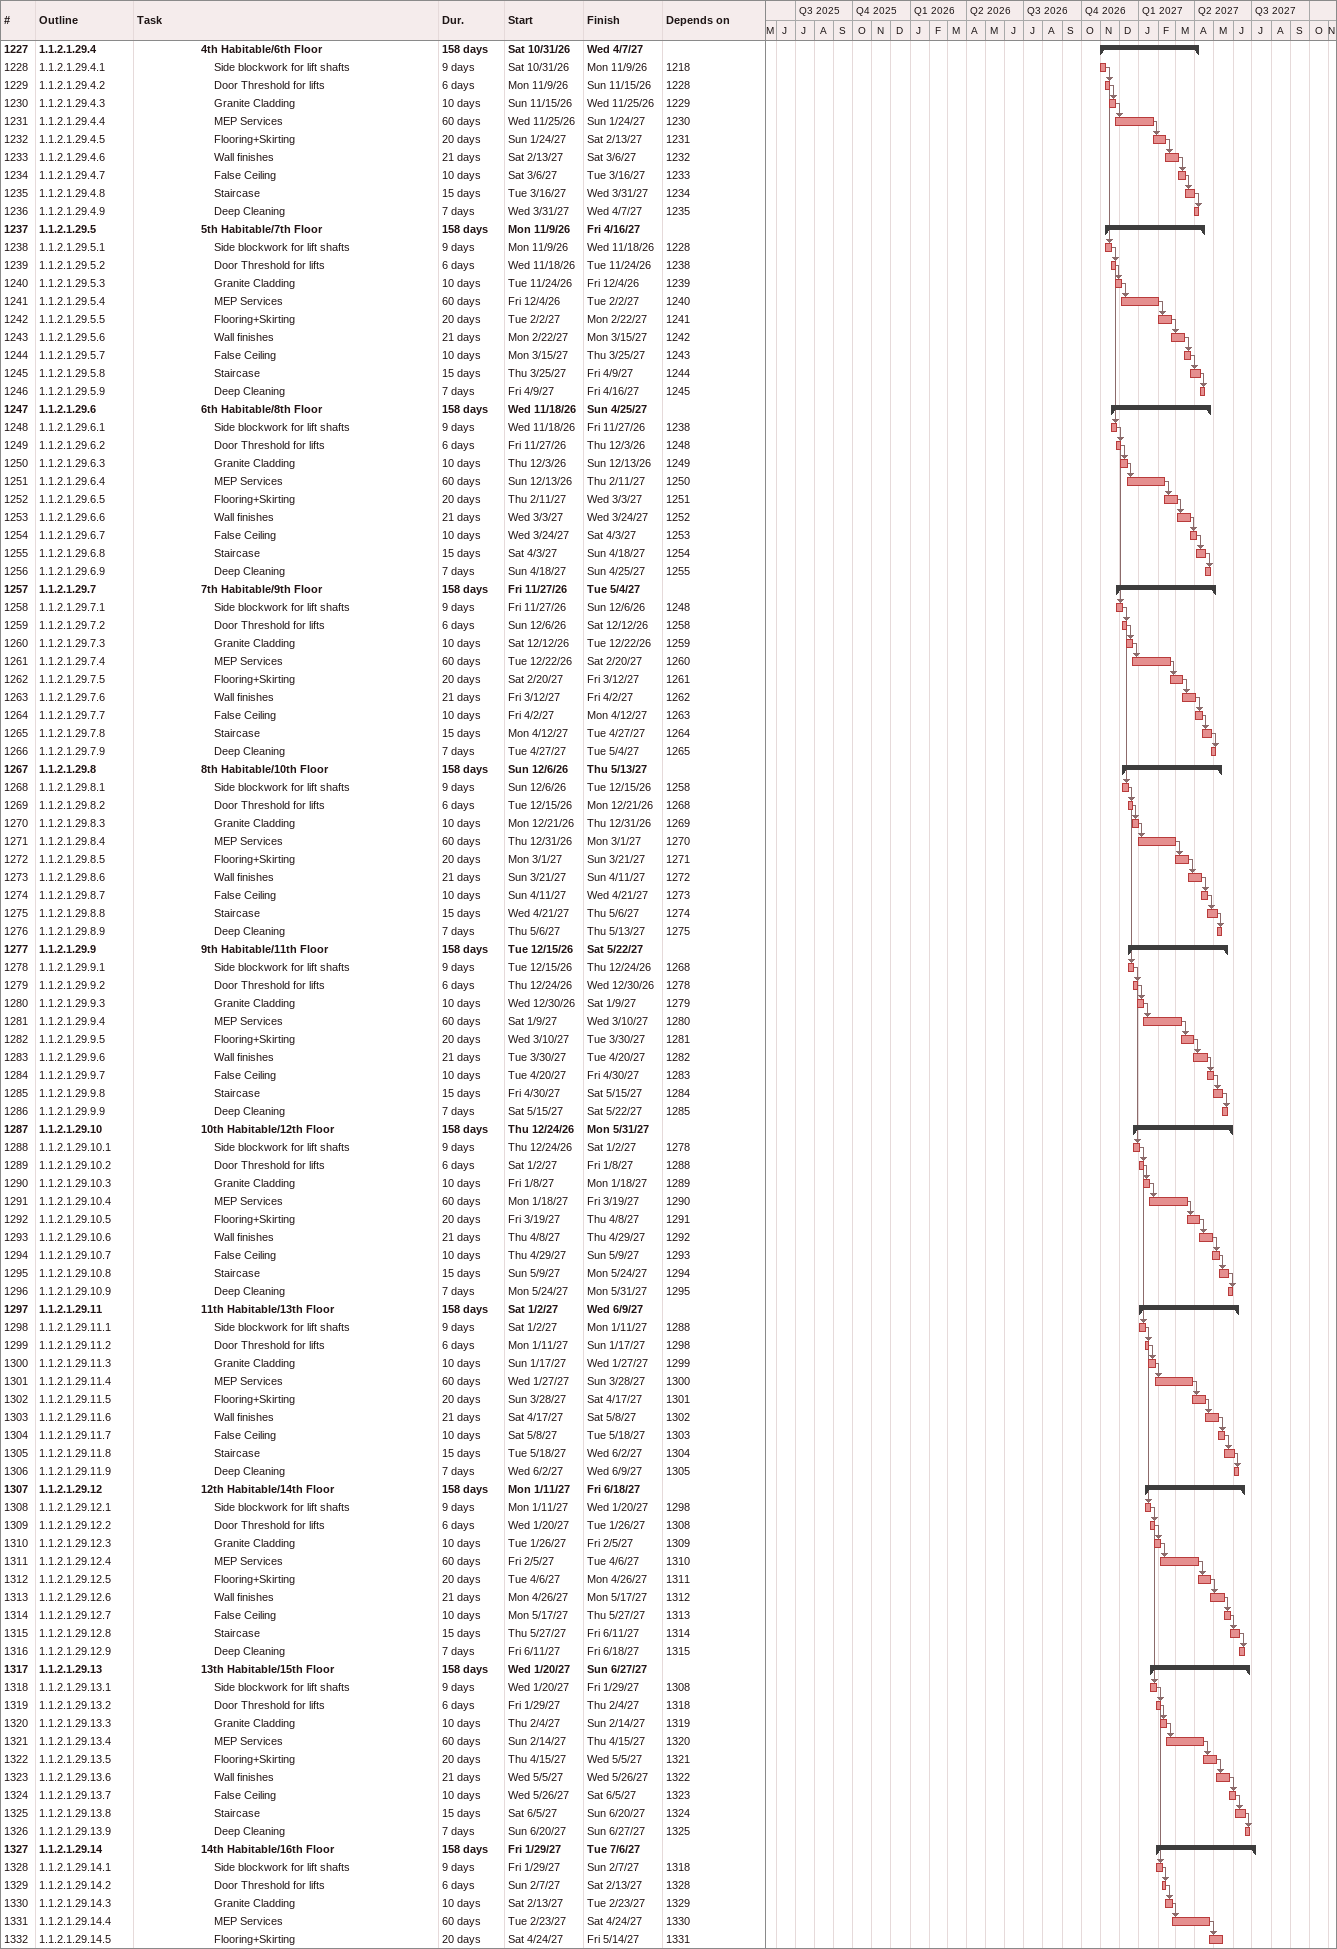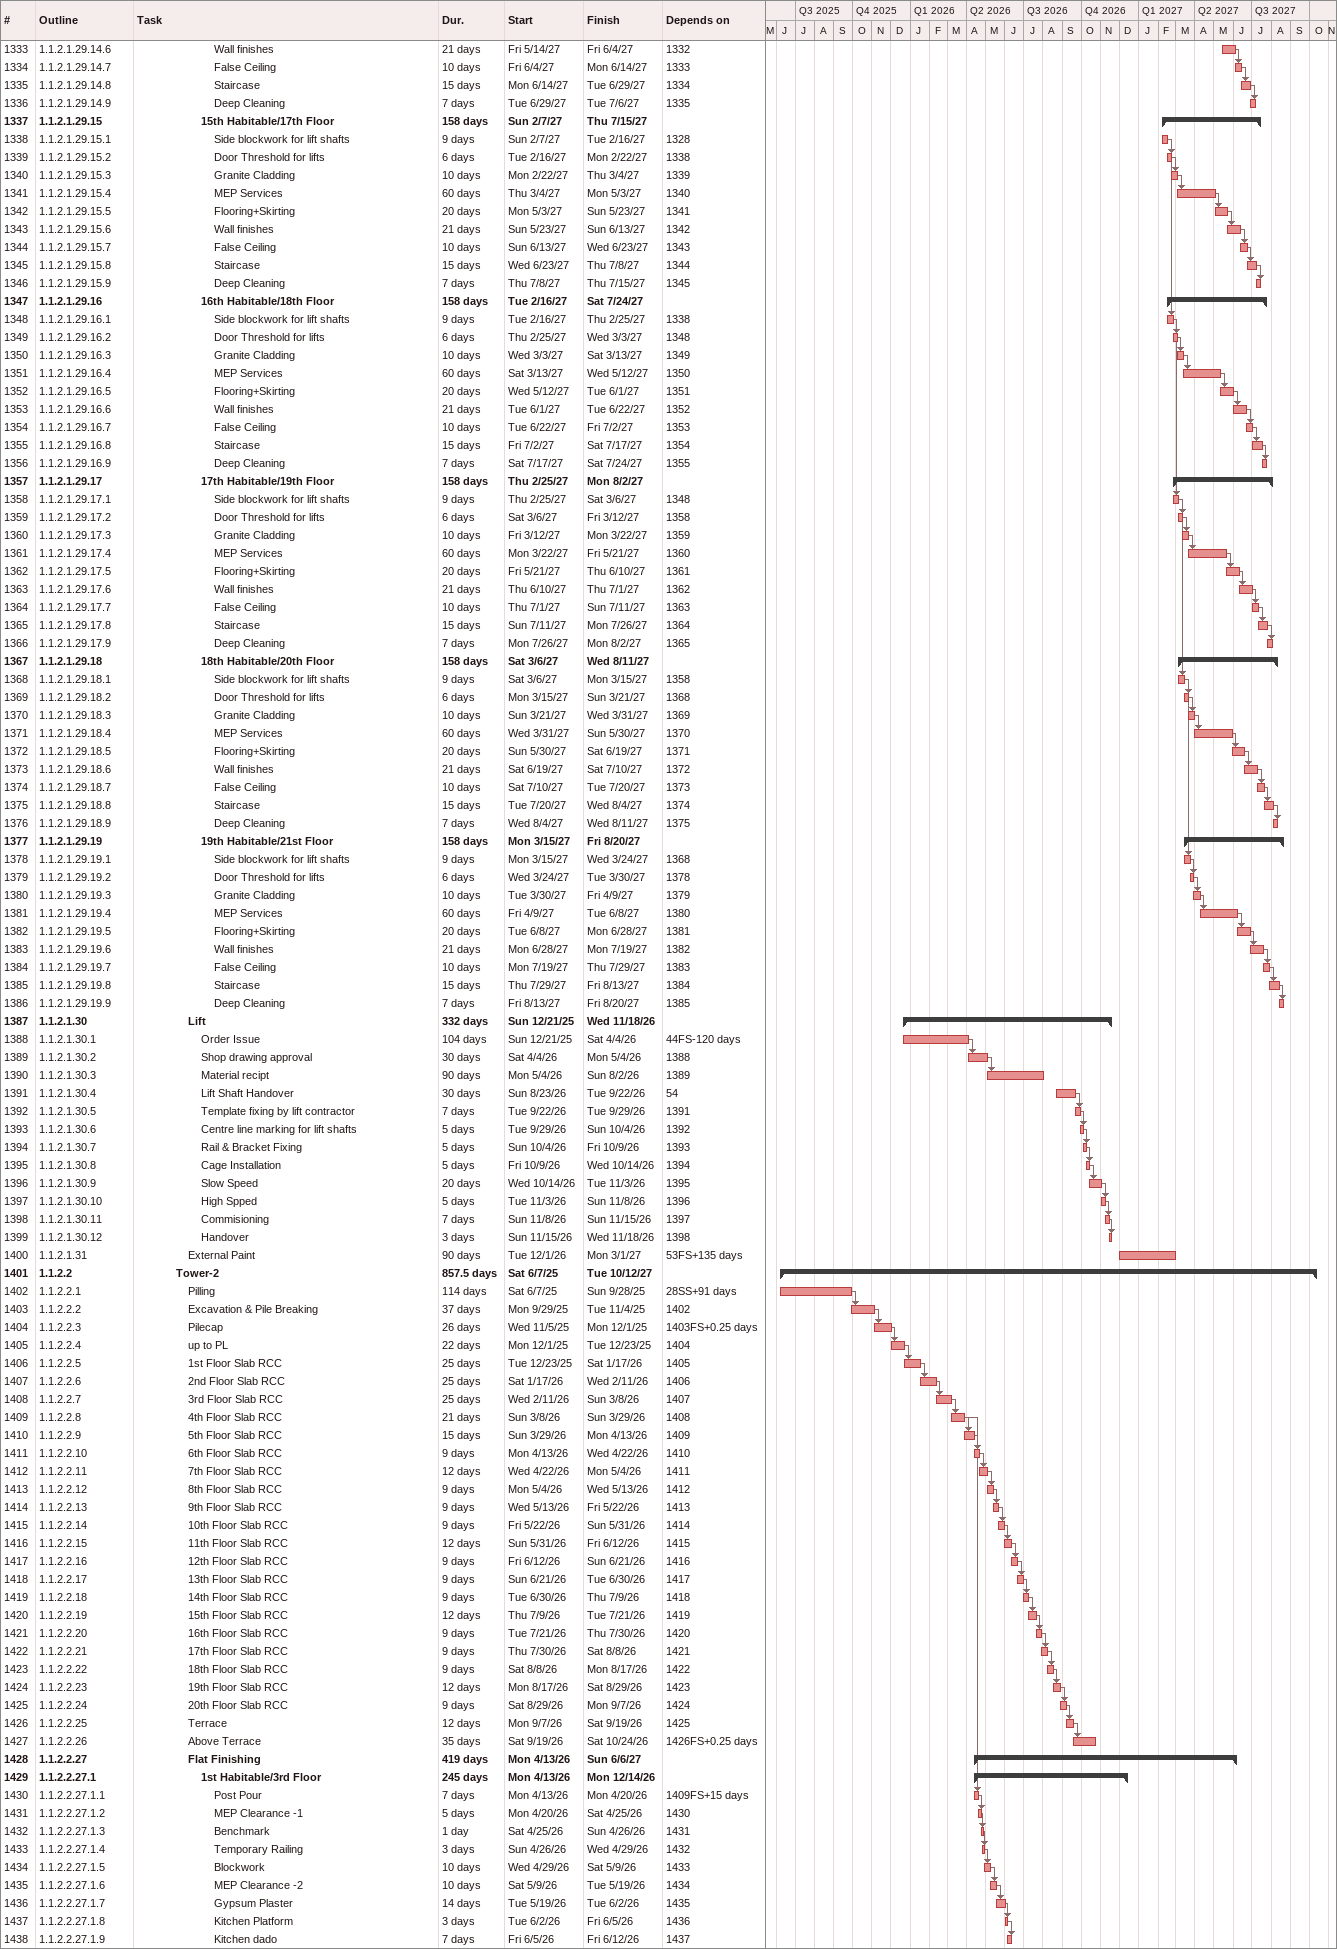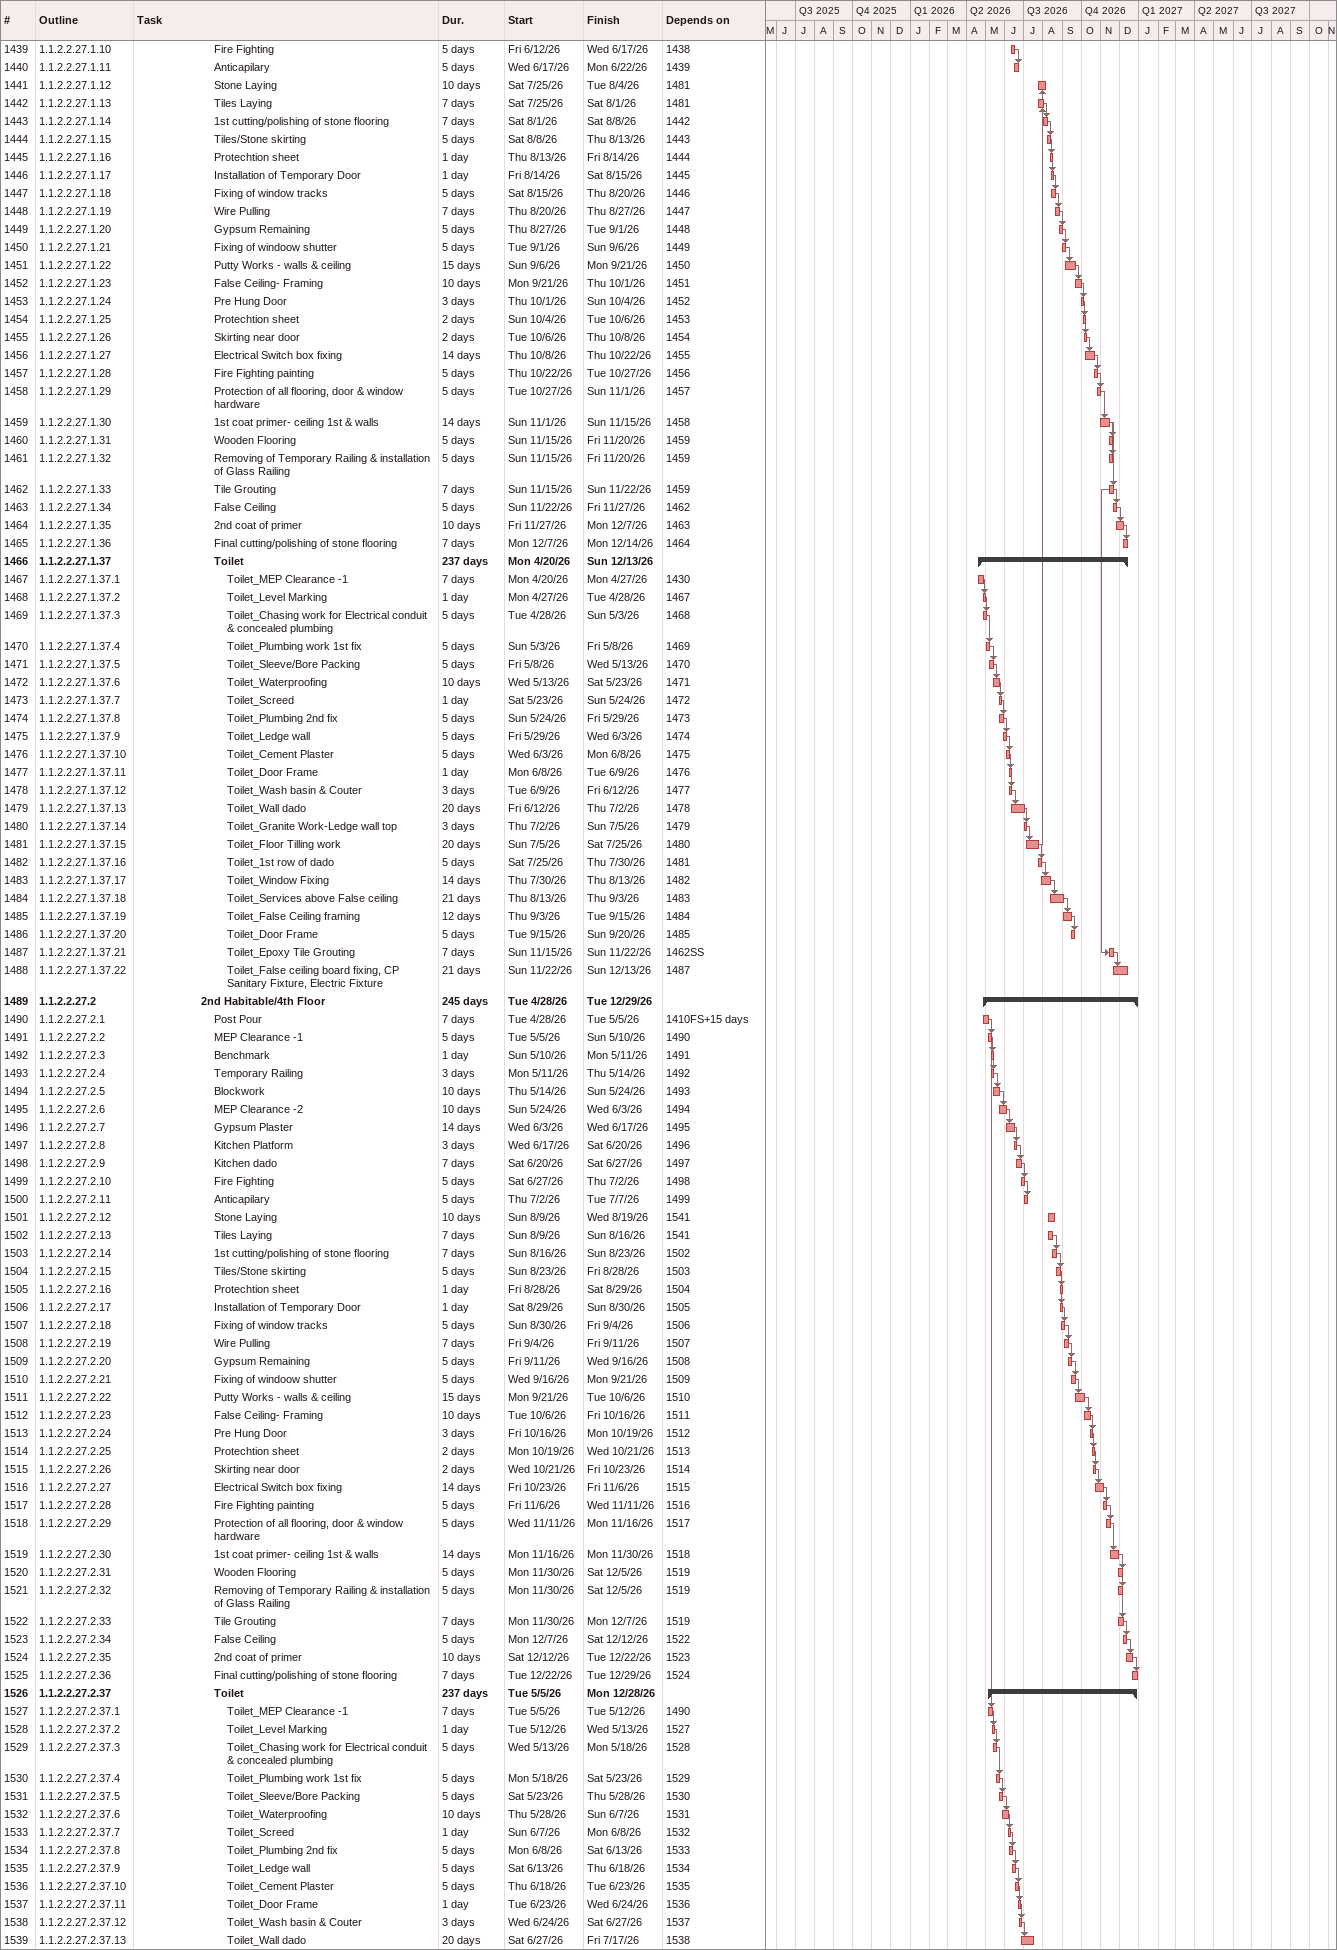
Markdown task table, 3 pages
| ID | WBS | Task | Duration | Start | Finish | Predecessors |
|---|---|---|---|---|---|---|
| 1227 | 1.1.2.1.29.4 | **4th Habitable/6th Floor** | 158d | 2026-10-31 | 2027-04-07 |  |
| 1228 | 1.1.2.1.29.4.1 | Side blockwork for lift shafts | 9d | 2026-10-31 | 2026-11-09 | 1218 |
| 1229 | 1.1.2.1.29.4.2 | Door Threshold for lifts | 6d | 2026-11-09 | 2026-11-15 | 1228 |
| 1230 | 1.1.2.1.29.4.3 | Granite Cladding | 10d | 2026-11-15 | 2026-11-25 | 1229 |
| 1231 | 1.1.2.1.29.4.4 | MEP Services | 60d | 2026-11-25 | 2027-01-24 | 1230 |
| 1232 | 1.1.2.1.29.4.5 | Flooring+Skirting | 20d | 2027-01-24 | 2027-02-13 | 1231 |
| 1233 | 1.1.2.1.29.4.6 | Wall finishes | 21d | 2027-02-13 | 2027-03-06 | 1232 |
| 1234 | 1.1.2.1.29.4.7 | False Ceiling | 10d | 2027-03-06 | 2027-03-16 | 1233 |
| 1235 | 1.1.2.1.29.4.8 | Staircase | 15d | 2027-03-16 | 2027-03-31 | 1234 |
| 1236 | 1.1.2.1.29.4.9 | Deep Cleaning | 7d | 2027-03-31 | 2027-04-07 | 1235 |
| 1237 | 1.1.2.1.29.5 | **5th Habitable/7th Floor** | 158d | 2026-11-09 | 2027-04-16 |  |
| 1238 | 1.1.2.1.29.5.1 | Side blockwork for lift shafts | 9d | 2026-11-09 | 2026-11-18 | 1228 |
| 1239 | 1.1.2.1.29.5.2 | Door Threshold for lifts | 6d | 2026-11-18 | 2026-11-24 | 1238 |
| 1240 | 1.1.2.1.29.5.3 | Granite Cladding | 10d | 2026-11-24 | 2026-12-04 | 1239 |
| 1241 | 1.1.2.1.29.5.4 | MEP Services | 60d | 2026-12-04 | 2027-02-02 | 1240 |
| 1242 | 1.1.2.1.29.5.5 | Flooring+Skirting | 20d | 2027-02-02 | 2027-02-22 | 1241 |
| 1243 | 1.1.2.1.29.5.6 | Wall finishes | 21d | 2027-02-22 | 2027-03-15 | 1242 |
| 1244 | 1.1.2.1.29.5.7 | False Ceiling | 10d | 2027-03-15 | 2027-03-25 | 1243 |
| 1245 | 1.1.2.1.29.5.8 | Staircase | 15d | 2027-03-25 | 2027-04-09 | 1244 |
| 1246 | 1.1.2.1.29.5.9 | Deep Cleaning | 7d | 2027-04-09 | 2027-04-16 | 1245 |
| 1247 | 1.1.2.1.29.6 | **6th Habitable/8th Floor** | 158d | 2026-11-18 | 2027-04-25 |  |
| 1248 | 1.1.2.1.29.6.1 | Side blockwork for lift shafts | 9d | 2026-11-18 | 2026-11-27 | 1238 |
| 1249 | 1.1.2.1.29.6.2 | Door Threshold for lifts | 6d | 2026-11-27 | 2026-12-03 | 1248 |
| 1250 | 1.1.2.1.29.6.3 | Granite Cladding | 10d | 2026-12-03 | 2026-12-13 | 1249 |
| 1251 | 1.1.2.1.29.6.4 | MEP Services | 60d | 2026-12-13 | 2027-02-11 | 1250 |
| 1252 | 1.1.2.1.29.6.5 | Flooring+Skirting | 20d | 2027-02-11 | 2027-03-03 | 1251 |
| 1253 | 1.1.2.1.29.6.6 | Wall finishes | 21d | 2027-03-03 | 2027-03-24 | 1252 |
| 1254 | 1.1.2.1.29.6.7 | False Ceiling | 10d | 2027-03-24 | 2027-04-03 | 1253 |
| 1255 | 1.1.2.1.29.6.8 | Staircase | 15d | 2027-04-03 | 2027-04-18 | 1254 |
| 1256 | 1.1.2.1.29.6.9 | Deep Cleaning | 7d | 2027-04-18 | 2027-04-25 | 1255 |
| 1257 | 1.1.2.1.29.7 | **7th Habitable/9th Floor** | 158d | 2026-11-27 | 2027-05-04 |  |
| 1258 | 1.1.2.1.29.7.1 | Side blockwork for lift shafts | 9d | 2026-11-27 | 2026-12-06 | 1248 |
| 1259 | 1.1.2.1.29.7.2 | Door Threshold for lifts | 6d | 2026-12-06 | 2026-12-12 | 1258 |
| 1260 | 1.1.2.1.29.7.3 | Granite Cladding | 10d | 2026-12-12 | 2026-12-22 | 1259 |
| 1261 | 1.1.2.1.29.7.4 | MEP Services | 60d | 2026-12-22 | 2027-02-20 | 1260 |
| 1262 | 1.1.2.1.29.7.5 | Flooring+Skirting | 20d | 2027-02-20 | 2027-03-12 | 1261 |
| 1263 | 1.1.2.1.29.7.6 | Wall finishes | 21d | 2027-03-12 | 2027-04-02 | 1262 |
| 1264 | 1.1.2.1.29.7.7 | False Ceiling | 10d | 2027-04-02 | 2027-04-12 | 1263 |
| 1265 | 1.1.2.1.29.7.8 | Staircase | 15d | 2027-04-12 | 2027-04-27 | 1264 |
| 1266 | 1.1.2.1.29.7.9 | Deep Cleaning | 7d | 2027-04-27 | 2027-05-04 | 1265 |
| 1267 | 1.1.2.1.29.8 | **8th Habitable/10th Floor** | 158d | 2026-12-06 | 2027-05-13 |  |
| 1268 | 1.1.2.1.29.8.1 | Side blockwork for lift shafts | 9d | 2026-12-06 | 2026-12-15 | 1258 |
| 1269 | 1.1.2.1.29.8.2 | Door Threshold for lifts | 6d | 2026-12-15 | 2026-12-21 | 1268 |
| 1270 | 1.1.2.1.29.8.3 | Granite Cladding | 10d | 2026-12-21 | 2026-12-31 | 1269 |
| 1271 | 1.1.2.1.29.8.4 | MEP Services | 60d | 2026-12-31 | 2027-03-01 | 1270 |
| 1272 | 1.1.2.1.29.8.5 | Flooring+Skirting | 20d | 2027-03-01 | 2027-03-21 | 1271 |
| 1273 | 1.1.2.1.29.8.6 | Wall finishes | 21d | 2027-03-21 | 2027-04-11 | 1272 |
| 1274 | 1.1.2.1.29.8.7 | False Ceiling | 10d | 2027-04-11 | 2027-04-21 | 1273 |
| 1275 | 1.1.2.1.29.8.8 | Staircase | 15d | 2027-04-21 | 2027-05-06 | 1274 |
| 1276 | 1.1.2.1.29.8.9 | Deep Cleaning | 7d | 2027-05-06 | 2027-05-13 | 1275 |
| 1277 | 1.1.2.1.29.9 | **9th Habitable/11th Floor** | 158d | 2026-12-15 | 2027-05-22 |  |
| 1278 | 1.1.2.1.29.9.1 | Side blockwork for lift shafts | 9d | 2026-12-15 | 2026-12-24 | 1268 |
| 1279 | 1.1.2.1.29.9.2 | Door Threshold for lifts | 6d | 2026-12-24 | 2026-12-30 | 1278 |
| 1280 | 1.1.2.1.29.9.3 | Granite Cladding | 10d | 2026-12-30 | 2027-01-09 | 1279 |
| 1281 | 1.1.2.1.29.9.4 | MEP Services | 60d | 2027-01-09 | 2027-03-10 | 1280 |
| 1282 | 1.1.2.1.29.9.5 | Flooring+Skirting | 20d | 2027-03-10 | 2027-03-30 | 1281 |
| 1283 | 1.1.2.1.29.9.6 | Wall finishes | 21d | 2027-03-30 | 2027-04-20 | 1282 |
| 1284 | 1.1.2.1.29.9.7 | False Ceiling | 10d | 2027-04-20 | 2027-04-30 | 1283 |
| 1285 | 1.1.2.1.29.9.8 | Staircase | 15d | 2027-04-30 | 2027-05-15 | 1284 |
| 1286 | 1.1.2.1.29.9.9 | Deep Cleaning | 7d | 2027-05-15 | 2027-05-22 | 1285 |
| 1287 | 1.1.2.1.29.10 | **10th Habitable/12th Floor** | 158d | 2026-12-24 | 2027-05-31 |  |
| 1288 | 1.1.2.1.29.10.1 | Side blockwork for lift shafts | 9d | 2026-12-24 | 2027-01-02 | 1278 |
| 1289 | 1.1.2.1.29.10.2 | Door Threshold for lifts | 6d | 2027-01-02 | 2027-01-08 | 1288 |
| 1290 | 1.1.2.1.29.10.3 | Granite Cladding | 10d | 2027-01-08 | 2027-01-18 | 1289 |
| 1291 | 1.1.2.1.29.10.4 | MEP Services | 60d | 2027-01-18 | 2027-03-19 | 1290 |
| 1292 | 1.1.2.1.29.10.5 | Flooring+Skirting | 20d | 2027-03-19 | 2027-04-08 | 1291 |
| 1293 | 1.1.2.1.29.10.6 | Wall finishes | 21d | 2027-04-08 | 2027-04-29 | 1292 |
| 1294 | 1.1.2.1.29.10.7 | False Ceiling | 10d | 2027-04-29 | 2027-05-09 | 1293 |
| 1295 | 1.1.2.1.29.10.8 | Staircase | 15d | 2027-05-09 | 2027-05-24 | 1294 |
| 1296 | 1.1.2.1.29.10.9 | Deep Cleaning | 7d | 2027-05-24 | 2027-05-31 | 1295 |
| 1297 | 1.1.2.1.29.11 | **11th Habitable/13th Floor** | 158d | 2027-01-02 | 2027-06-09 |  |
| 1298 | 1.1.2.1.29.11.1 | Side blockwork for lift shafts | 9d | 2027-01-02 | 2027-01-11 | 1288 |
| 1299 | 1.1.2.1.29.11.2 | Door Threshold for lifts | 6d | 2027-01-11 | 2027-01-17 | 1298 |
| 1300 | 1.1.2.1.29.11.3 | Granite Cladding | 10d | 2027-01-17 | 2027-01-27 | 1299 |
| 1301 | 1.1.2.1.29.11.4 | MEP Services | 60d | 2027-01-27 | 2027-03-28 | 1300 |
| 1302 | 1.1.2.1.29.11.5 | Flooring+Skirting | 20d | 2027-03-28 | 2027-04-17 | 1301 |
| 1303 | 1.1.2.1.29.11.6 | Wall finishes | 21d | 2027-04-17 | 2027-05-08 | 1302 |
| 1304 | 1.1.2.1.29.11.7 | False Ceiling | 10d | 2027-05-08 | 2027-05-18 | 1303 |
| 1305 | 1.1.2.1.29.11.8 | Staircase | 15d | 2027-05-18 | 2027-06-02 | 1304 |
| 1306 | 1.1.2.1.29.11.9 | Deep Cleaning | 7d | 2027-06-02 | 2027-06-09 | 1305 |
| 1307 | 1.1.2.1.29.12 | **12th Habitable/14th Floor** | 158d | 2027-01-11 | 2027-06-18 |  |
| 1308 | 1.1.2.1.29.12.1 | Side blockwork for lift shafts | 9d | 2027-01-11 | 2027-01-20 | 1298 |
| 1309 | 1.1.2.1.29.12.2 | Door Threshold for lifts | 6d | 2027-01-20 | 2027-01-26 | 1308 |
| 1310 | 1.1.2.1.29.12.3 | Granite Cladding | 10d | 2027-01-26 | 2027-02-05 | 1309 |
| 1311 | 1.1.2.1.29.12.4 | MEP Services | 60d | 2027-02-05 | 2027-04-06 | 1310 |
| 1312 | 1.1.2.1.29.12.5 | Flooring+Skirting | 20d | 2027-04-06 | 2027-04-26 | 1311 |
| 1313 | 1.1.2.1.29.12.6 | Wall finishes | 21d | 2027-04-26 | 2027-05-17 | 1312 |
| 1314 | 1.1.2.1.29.12.7 | False Ceiling | 10d | 2027-05-17 | 2027-05-27 | 1313 |
| 1315 | 1.1.2.1.29.12.8 | Staircase | 15d | 2027-05-27 | 2027-06-11 | 1314 |
| 1316 | 1.1.2.1.29.12.9 | Deep Cleaning | 7d | 2027-06-11 | 2027-06-18 | 1315 |
| 1317 | 1.1.2.1.29.13 | **13th Habitable/15th Floor** | 158d | 2027-01-20 | 2027-06-27 |  |
| 1318 | 1.1.2.1.29.13.1 | Side blockwork for lift shafts | 9d | 2027-01-20 | 2027-01-29 | 1308 |
| 1319 | 1.1.2.1.29.13.2 | Door Threshold for lifts | 6d | 2027-01-29 | 2027-02-04 | 1318 |
| 1320 | 1.1.2.1.29.13.3 | Granite Cladding | 10d | 2027-02-04 | 2027-02-14 | 1319 |
| 1321 | 1.1.2.1.29.13.4 | MEP Services | 60d | 2027-02-14 | 2027-04-15 | 1320 |
| 1322 | 1.1.2.1.29.13.5 | Flooring+Skirting | 20d | 2027-04-15 | 2027-05-05 | 1321 |
| 1323 | 1.1.2.1.29.13.6 | Wall finishes | 21d | 2027-05-05 | 2027-05-26 | 1322 |
| 1324 | 1.1.2.1.29.13.7 | False Ceiling | 10d | 2027-05-26 | 2027-06-05 | 1323 |
| 1325 | 1.1.2.1.29.13.8 | Staircase | 15d | 2027-06-05 | 2027-06-20 | 1324 |
| 1326 | 1.1.2.1.29.13.9 | Deep Cleaning | 7d | 2027-06-20 | 2027-06-27 | 1325 |
| 1327 | 1.1.2.1.29.14 | **14th Habitable/16th Floor** | 158d | 2027-01-29 | 2027-07-06 |  |
| 1328 | 1.1.2.1.29.14.1 | Side blockwork for lift shafts | 9d | 2027-01-29 | 2027-02-07 | 1318 |
| 1329 | 1.1.2.1.29.14.2 | Door Threshold for lifts | 6d | 2027-02-07 | 2027-02-13 | 1328 |
| 1330 | 1.1.2.1.29.14.3 | Granite Cladding | 10d | 2027-02-13 | 2027-02-23 | 1329 |
| 1331 | 1.1.2.1.29.14.4 | MEP Services | 60d | 2027-02-23 | 2027-04-24 | 1330 |
| 1332 | 1.1.2.1.29.14.5 | Flooring+Skirting | 20d | 2027-04-24 | 2027-05-14 | 1331 |
| 1333 | 1.1.2.1.29.14.6 | Wall finishes | 21d | 2027-05-14 | 2027-06-04 | 1332 |
| 1334 | 1.1.2.1.29.14.7 | False Ceiling | 10d | 2027-06-04 | 2027-06-14 | 1333 |
| 1335 | 1.1.2.1.29.14.8 | Staircase | 15d | 2027-06-14 | 2027-06-29 | 1334 |
| 1336 | 1.1.2.1.29.14.9 | Deep Cleaning | 7d | 2027-06-29 | 2027-07-06 | 1335 |
| 1337 | 1.1.2.1.29.15 | **15th Habitable/17th Floor** | 158d | 2027-02-07 | 2027-07-15 |  |
| 1338 | 1.1.2.1.29.15.1 | Side blockwork for lift shafts | 9d | 2027-02-07 | 2027-02-16 | 1328 |
| 1339 | 1.1.2.1.29.15.2 | Door Threshold for lifts | 6d | 2027-02-16 | 2027-02-22 | 1338 |
| 1340 | 1.1.2.1.29.15.3 | Granite Cladding | 10d | 2027-02-22 | 2027-03-04 | 1339 |
| 1341 | 1.1.2.1.29.15.4 | MEP Services | 60d | 2027-03-04 | 2027-05-03 | 1340 |
| 1342 | 1.1.2.1.29.15.5 | Flooring+Skirting | 20d | 2027-05-03 | 2027-05-23 | 1341 |
| 1343 | 1.1.2.1.29.15.6 | Wall finishes | 21d | 2027-05-23 | 2027-06-13 | 1342 |
| 1344 | 1.1.2.1.29.15.7 | False Ceiling | 10d | 2027-06-13 | 2027-06-23 | 1343 |
| 1345 | 1.1.2.1.29.15.8 | Staircase | 15d | 2027-06-23 | 2027-07-08 | 1344 |
| 1346 | 1.1.2.1.29.15.9 | Deep Cleaning | 7d | 2027-07-08 | 2027-07-15 | 1345 |
| 1347 | 1.1.2.1.29.16 | **16th Habitable/18th Floor** | 158d | 2027-02-16 | 2027-07-24 |  |
| 1348 | 1.1.2.1.29.16.1 | Side blockwork for lift shafts | 9d | 2027-02-16 | 2027-02-25 | 1338 |
| 1349 | 1.1.2.1.29.16.2 | Door Threshold for lifts | 6d | 2027-02-25 | 2027-03-03 | 1348 |
| 1350 | 1.1.2.1.29.16.3 | Granite Cladding | 10d | 2027-03-03 | 2027-03-13 | 1349 |
| 1351 | 1.1.2.1.29.16.4 | MEP Services | 60d | 2027-03-13 | 2027-05-12 | 1350 |
| 1352 | 1.1.2.1.29.16.5 | Flooring+Skirting | 20d | 2027-05-12 | 2027-06-01 | 1351 |
| 1353 | 1.1.2.1.29.16.6 | Wall finishes | 21d | 2027-06-01 | 2027-06-22 | 1352 |
| 1354 | 1.1.2.1.29.16.7 | False Ceiling | 10d | 2027-06-22 | 2027-07-02 | 1353 |
| 1355 | 1.1.2.1.29.16.8 | Staircase | 15d | 2027-07-02 | 2027-07-17 | 1354 |
| 1356 | 1.1.2.1.29.16.9 | Deep Cleaning | 7d | 2027-07-17 | 2027-07-24 | 1355 |
| 1357 | 1.1.2.1.29.17 | **17th Habitable/19th Floor** | 158d | 2027-02-25 | 2027-08-02 |  |
| 1358 | 1.1.2.1.29.17.1 | Side blockwork for lift shafts | 9d | 2027-02-25 | 2027-03-06 | 1348 |
| 1359 | 1.1.2.1.29.17.2 | Door Threshold for lifts | 6d | 2027-03-06 | 2027-03-12 | 1358 |
| 1360 | 1.1.2.1.29.17.3 | Granite Cladding | 10d | 2027-03-12 | 2027-03-22 | 1359 |
| 1361 | 1.1.2.1.29.17.4 | MEP Services | 60d | 2027-03-22 | 2027-05-21 | 1360 |
| 1362 | 1.1.2.1.29.17.5 | Flooring+Skirting | 20d | 2027-05-21 | 2027-06-10 | 1361 |
| 1363 | 1.1.2.1.29.17.6 | Wall finishes | 21d | 2027-06-10 | 2027-07-01 | 1362 |
| 1364 | 1.1.2.1.29.17.7 | False Ceiling | 10d | 2027-07-01 | 2027-07-11 | 1363 |
| 1365 | 1.1.2.1.29.17.8 | Staircase | 15d | 2027-07-11 | 2027-07-26 | 1364 |
| 1366 | 1.1.2.1.29.17.9 | Deep Cleaning | 7d | 2027-07-26 | 2027-08-02 | 1365 |
| 1367 | 1.1.2.1.29.18 | **18th Habitable/20th Floor** | 158d | 2027-03-06 | 2027-08-11 |  |
| 1368 | 1.1.2.1.29.18.1 | Side blockwork for lift shafts | 9d | 2027-03-06 | 2027-03-15 | 1358 |
| 1369 | 1.1.2.1.29.18.2 | Door Threshold for lifts | 6d | 2027-03-15 | 2027-03-21 | 1368 |
| 1370 | 1.1.2.1.29.18.3 | Granite Cladding | 10d | 2027-03-21 | 2027-03-31 | 1369 |
| 1371 | 1.1.2.1.29.18.4 | MEP Services | 60d | 2027-03-31 | 2027-05-30 | 1370 |
| 1372 | 1.1.2.1.29.18.5 | Flooring+Skirting | 20d | 2027-05-30 | 2027-06-19 | 1371 |
| 1373 | 1.1.2.1.29.18.6 | Wall finishes | 21d | 2027-06-19 | 2027-07-10 | 1372 |
| 1374 | 1.1.2.1.29.18.7 | False Ceiling | 10d | 2027-07-10 | 2027-07-20 | 1373 |
| 1375 | 1.1.2.1.29.18.8 | Staircase | 15d | 2027-07-20 | 2027-08-04 | 1374 |
| 1376 | 1.1.2.1.29.18.9 | Deep Cleaning | 7d | 2027-08-04 | 2027-08-11 | 1375 |
| 1377 | 1.1.2.1.29.19 | **19th Habitable/21st Floor** | 158d | 2027-03-15 | 2027-08-20 |  |
| 1378 | 1.1.2.1.29.19.1 | Side blockwork for lift shafts | 9d | 2027-03-15 | 2027-03-24 | 1368 |
| 1379 | 1.1.2.1.29.19.2 | Door Threshold for lifts | 6d | 2027-03-24 | 2027-03-30 | 1378 |
| 1380 | 1.1.2.1.29.19.3 | Granite Cladding | 10d | 2027-03-30 | 2027-04-09 | 1379 |
| 1381 | 1.1.2.1.29.19.4 | MEP Services | 60d | 2027-04-09 | 2027-06-08 | 1380 |
| 1382 | 1.1.2.1.29.19.5 | Flooring+Skirting | 20d | 2027-06-08 | 2027-06-28 | 1381 |
| 1383 | 1.1.2.1.29.19.6 | Wall finishes | 21d | 2027-06-28 | 2027-07-19 | 1382 |
| 1384 | 1.1.2.1.29.19.7 | False Ceiling | 10d | 2027-07-19 | 2027-07-29 | 1383 |
| 1385 | 1.1.2.1.29.19.8 | Staircase | 15d | 2027-07-29 | 2027-08-13 | 1384 |
| 1386 | 1.1.2.1.29.19.9 | Deep Cleaning | 7d | 2027-08-13 | 2027-08-20 | 1385 |
| 1387 | 1.1.2.1.30 | **Lift** | 332d | 2025-12-21 | 2026-11-18 |  |
| 1388 | 1.1.2.1.30.1 | Order Issue | 104d | 2025-12-21 | 2026-04-04 | 44FS-120d |
| 1389 | 1.1.2.1.30.2 | Shop drawing approval | 30d | 2026-04-04 | 2026-05-04 | 1388 |
| 1390 | 1.1.2.1.30.3 | Material recipt | 90d | 2026-05-04 | 2026-08-02 | 1389 |
| 1391 | 1.1.2.1.30.4 | Lift Shaft Handover | 30d | 2026-08-23 | 2026-09-22 | 54 |
| 1392 | 1.1.2.1.30.5 | Template fixing by lift contractor | 7d | 2026-09-22 | 2026-09-29 | 1391 |
| 1393 | 1.1.2.1.30.6 | Centre line marking for lift shafts | 5d | 2026-09-29 | 2026-10-04 | 1392 |
| 1394 | 1.1.2.1.30.7 | Rail & Bracket Fixing | 5d | 2026-10-04 | 2026-10-09 | 1393 |
| 1395 | 1.1.2.1.30.8 | Cage Installation | 5d | 2026-10-09 | 2026-10-14 | 1394 |
| 1396 | 1.1.2.1.30.9 | Slow Speed | 20d | 2026-10-14 | 2026-11-03 | 1395 |
| 1397 | 1.1.2.1.30.10 | High Spped | 5d | 2026-11-03 | 2026-11-08 | 1396 |
| 1398 | 1.1.2.1.30.11 | Commisioning | 7d | 2026-11-08 | 2026-11-15 | 1397 |
| 1399 | 1.1.2.1.30.12 | Handover | 3d | 2026-11-15 | 2026-11-18 | 1398 |
| 1400 | 1.1.2.1.31 | External Paint | 90d | 2026-12-01 | 2027-03-01 | 53FS+135d |
| 1401 | 1.1.2.2 | **Tower-2** | 857.5d | 2025-06-07 | 2027-10-12 |  |
| 1402 | 1.1.2.2.1 | Pilling | 114d | 2025-06-07 | 2025-09-28 | 28SS+91d |
| 1403 | 1.1.2.2.2 | Excavation & Pile Breaking | 37d | 2025-09-29 | 2025-11-04 | 1402 |
| 1404 | 1.1.2.2.3 | Pilecap | 26d | 2025-11-05 | 2025-12-01 | 1403FS+0.25d |
| 1405 | 1.1.2.2.4 | up to PL | 22d | 2025-12-01 | 2025-12-23 | 1404 |
| 1406 | 1.1.2.2.5 | 1st Floor Slab RCC | 25d | 2025-12-23 | 2026-01-17 | 1405 |
| 1407 | 1.1.2.2.6 | 2nd Floor Slab RCC | 25d | 2026-01-17 | 2026-02-11 | 1406 |
| 1408 | 1.1.2.2.7 | 3rd Floor Slab RCC | 25d | 2026-02-11 | 2026-03-08 | 1407 |
| 1409 | 1.1.2.2.8 | 4th Floor Slab RCC | 21d | 2026-03-08 | 2026-03-29 | 1408 |
| 1410 | 1.1.2.2.9 | 5th Floor Slab RCC | 15d | 2026-03-29 | 2026-04-13 | 1409 |
| 1411 | 1.1.2.2.10 | 6th Floor Slab RCC | 9d | 2026-04-13 | 2026-04-22 | 1410 |
| 1412 | 1.1.2.2.11 | 7th Floor Slab RCC | 12d | 2026-04-22 | 2026-05-04 | 1411 |
| 1413 | 1.1.2.2.12 | 8th Floor Slab RCC | 9d | 2026-05-04 | 2026-05-13 | 1412 |
| 1414 | 1.1.2.2.13 | 9th Floor Slab RCC | 9d | 2026-05-13 | 2026-05-22 | 1413 |
| 1415 | 1.1.2.2.14 | 10th Floor Slab RCC | 9d | 2026-05-22 | 2026-05-31 | 1414 |
| 1416 | 1.1.2.2.15 | 11th Floor Slab RCC | 12d | 2026-05-31 | 2026-06-12 | 1415 |
| 1417 | 1.1.2.2.16 | 12th Floor Slab RCC | 9d | 2026-06-12 | 2026-06-21 | 1416 |
| 1418 | 1.1.2.2.17 | 13th Floor Slab RCC | 9d | 2026-06-21 | 2026-06-30 | 1417 |
| 1419 | 1.1.2.2.18 | 14th Floor Slab RCC | 9d | 2026-06-30 | 2026-07-09 | 1418 |
| 1420 | 1.1.2.2.19 | 15th Floor Slab RCC | 12d | 2026-07-09 | 2026-07-21 | 1419 |
| 1421 | 1.1.2.2.20 | 16th Floor Slab RCC | 9d | 2026-07-21 | 2026-07-30 | 1420 |
| 1422 | 1.1.2.2.21 | 17th Floor Slab RCC | 9d | 2026-07-30 | 2026-08-08 | 1421 |
| 1423 | 1.1.2.2.22 | 18th Floor Slab RCC | 9d | 2026-08-08 | 2026-08-17 | 1422 |
| 1424 | 1.1.2.2.23 | 19th Floor Slab RCC | 12d | 2026-08-17 | 2026-08-29 | 1423 |
| 1425 | 1.1.2.2.24 | 20th Floor Slab RCC | 9d | 2026-08-29 | 2026-09-07 | 1424 |
| 1426 | 1.1.2.2.25 | Terrace | 12d | 2026-09-07 | 2026-09-19 | 1425 |
| 1427 | 1.1.2.2.26 | Above Terrace | 35d | 2026-09-19 | 2026-10-24 | 1426FS+0.25d |
| 1428 | 1.1.2.2.27 | **Flat Finishing** | 419d | 2026-04-13 | 2027-06-06 |  |
| 1429 | 1.1.2.2.27.1 | **1st Habitable/3rd Floor** | 245d | 2026-04-13 | 2026-12-14 |  |
| 1430 | 1.1.2.2.27.1.1 | Post Pour | 7d | 2026-04-13 | 2026-04-20 | 1409FS+15d |
| 1431 | 1.1.2.2.27.1.2 | MEP Clearance -1 | 5d | 2026-04-20 | 2026-04-25 | 1430 |
| 1432 | 1.1.2.2.27.1.3 | Benchmark | 1d | 2026-04-25 | 2026-04-26 | 1431 |
| 1433 | 1.1.2.2.27.1.4 | Temporary Railing | 3d | 2026-04-26 | 2026-04-29 | 1432 |
| 1434 | 1.1.2.2.27.1.5 | Blockwork | 10d | 2026-04-29 | 2026-05-09 | 1433 |
| 1435 | 1.1.2.2.27.1.6 | MEP Clearance -2 | 10d | 2026-05-09 | 2026-05-19 | 1434 |
| 1436 | 1.1.2.2.27.1.7 | Gypsum Plaster | 14d | 2026-05-19 | 2026-06-02 | 1435 |
| 1437 | 1.1.2.2.27.1.8 | Kitchen Platform | 3d | 2026-06-02 | 2026-06-05 | 1436 |
| 1438 | 1.1.2.2.27.1.9 | Kitchen dado | 7d | 2026-06-05 | 2026-06-12 | 1437 |
| 1439 | 1.1.2.2.27.1.10 | Fire Fighting | 5d | 2026-06-12 | 2026-06-17 | 1438 |
| 1440 | 1.1.2.2.27.1.11 | Anticapilary | 5d | 2026-06-17 | 2026-06-22 | 1439 |
| 1441 | 1.1.2.2.27.1.12 | Stone Laying | 10d | 2026-07-25 | 2026-08-04 | 1481 |
| 1442 | 1.1.2.2.27.1.13 | Tiles Laying | 7d | 2026-07-25 | 2026-08-01 | 1481 |
| 1443 | 1.1.2.2.27.1.14 | 1st cutting/polishing of stone flooring | 7d | 2026-08-01 | 2026-08-08 | 1442 |
| 1444 | 1.1.2.2.27.1.15 | Tiles/Stone skirting | 5d | 2026-08-08 | 2026-08-13 | 1443 |
| 1445 | 1.1.2.2.27.1.16 | Protechtion sheet | 1d | 2026-08-13 | 2026-08-14 | 1444 |
| 1446 | 1.1.2.2.27.1.17 | Installation of Temporary Door | 1d | 2026-08-14 | 2026-08-15 | 1445 |
| 1447 | 1.1.2.2.27.1.18 | Fixing of window tracks | 5d | 2026-08-15 | 2026-08-20 | 1446 |
| 1448 | 1.1.2.2.27.1.19 | Wire Pulling | 7d | 2026-08-20 | 2026-08-27 | 1447 |
| 1449 | 1.1.2.2.27.1.20 | Gypsum Remaining | 5d | 2026-08-27 | 2026-09-01 | 1448 |
| 1450 | 1.1.2.2.27.1.21 | Fixing of windoow shutter | 5d | 2026-09-01 | 2026-09-06 | 1449 |
| 1451 | 1.1.2.2.27.1.22 | Putty Works - walls & ceiling | 15d | 2026-09-06 | 2026-09-21 | 1450 |
| 1452 | 1.1.2.2.27.1.23 | False Ceiling- Framing | 10d | 2026-09-21 | 2026-10-01 | 1451 |
| 1453 | 1.1.2.2.27.1.24 | Pre Hung Door | 3d | 2026-10-01 | 2026-10-04 | 1452 |
| 1454 | 1.1.2.2.27.1.25 | Protechtion sheet | 2d | 2026-10-04 | 2026-10-06 | 1453 |
| 1455 | 1.1.2.2.27.1.26 | Skirting near door | 2d | 2026-10-06 | 2026-10-08 | 1454 |
| 1456 | 1.1.2.2.27.1.27 | Electrical Switch box fixing | 14d | 2026-10-08 | 2026-10-22 | 1455 |
| 1457 | 1.1.2.2.27.1.28 | Fire Fighting painting | 5d | 2026-10-22 | 2026-10-27 | 1456 |
| 1458 | 1.1.2.2.27.1.29 | Protection of all flooring, door & window hardware | 5d | 2026-10-27 | 2026-11-01 | 1457 |
| 1459 | 1.1.2.2.27.1.30 | 1st coat primer- ceiling 1st & walls | 14d | 2026-11-01 | 2026-11-15 | 1458 |
| 1460 | 1.1.2.2.27.1.31 | Wooden Flooring | 5d | 2026-11-15 | 2026-11-20 | 1459 |
| 1461 | 1.1.2.2.27.1.32 | Removing of Temporary Railing & installation of Glass Railing | 5d | 2026-11-15 | 2026-11-20 | 1459 |
| 1462 | 1.1.2.2.27.1.33 | Tile Grouting | 7d | 2026-11-15 | 2026-11-22 | 1459 |
| 1463 | 1.1.2.2.27.1.34 | False Ceiling | 5d | 2026-11-22 | 2026-11-27 | 1462 |
| 1464 | 1.1.2.2.27.1.35 | 2nd coat of primer | 10d | 2026-11-27 | 2026-12-07 | 1463 |
| 1465 | 1.1.2.2.27.1.36 | Final cutting/polishing of stone flooring | 7d | 2026-12-07 | 2026-12-14 | 1464 |
| 1466 | 1.1.2.2.27.1.37 | **Toilet** | 237d | 2026-04-20 | 2026-12-13 |  |
| 1467 | 1.1.2.2.27.1.37.1 | Toilet_MEP Clearance -1 | 7d | 2026-04-20 | 2026-04-27 | 1430 |
| 1468 | 1.1.2.2.27.1.37.2 | Toilet_Level Marking | 1d | 2026-04-27 | 2026-04-28 | 1467 |
| 1469 | 1.1.2.2.27.1.37.3 | Toilet_Chasing work for Electrical conduit & concealed plumbing | 5d | 2026-04-28 | 2026-05-03 | 1468 |
| 1470 | 1.1.2.2.27.1.37.4 | Toilet_Plumbing work 1st fix | 5d | 2026-05-03 | 2026-05-08 | 1469 |
| 1471 | 1.1.2.2.27.1.37.5 | Toilet_Sleeve/Bore Packing | 5d | 2026-05-08 | 2026-05-13 | 1470 |
| 1472 | 1.1.2.2.27.1.37.6 | Toilet_Waterproofing | 10d | 2026-05-13 | 2026-05-23 | 1471 |
| 1473 | 1.1.2.2.27.1.37.7 | Toilet_Screed | 1d | 2026-05-23 | 2026-05-24 | 1472 |
| 1474 | 1.1.2.2.27.1.37.8 | Toilet_Plumbing 2nd fix | 5d | 2026-05-24 | 2026-05-29 | 1473 |
| 1475 | 1.1.2.2.27.1.37.9 | Toilet_Ledge wall | 5d | 2026-05-29 | 2026-06-03 | 1474 |
| 1476 | 1.1.2.2.27.1.37.10 | Toilet_Cement Plaster | 5d | 2026-06-03 | 2026-06-08 | 1475 |
| 1477 | 1.1.2.2.27.1.37.11 | Toilet_Door Frame | 1d | 2026-06-08 | 2026-06-09 | 1476 |
| 1478 | 1.1.2.2.27.1.37.12 | Toilet_Wash basin & Couter | 3d | 2026-06-09 | 2026-06-12 | 1477 |
| 1479 | 1.1.2.2.27.1.37.13 | Toilet_Wall dado | 20d | 2026-06-12 | 2026-07-02 | 1478 |
| 1480 | 1.1.2.2.27.1.37.14 | Toilet_Granite Work-Ledge wall top | 3d | 2026-07-02 | 2026-07-05 | 1479 |
| 1481 | 1.1.2.2.27.1.37.15 | Toilet_Floor Tilling work | 20d | 2026-07-05 | 2026-07-25 | 1480 |
| 1482 | 1.1.2.2.27.1.37.16 | Toilet_1st row of dado | 5d | 2026-07-25 | 2026-07-30 | 1481 |
| 1483 | 1.1.2.2.27.1.37.17 | Toilet_Window Fixing | 14d | 2026-07-30 | 2026-08-13 | 1482 |
| 1484 | 1.1.2.2.27.1.37.18 | Toilet_Services above False ceiling | 21d | 2026-08-13 | 2026-09-03 | 1483 |
| 1485 | 1.1.2.2.27.1.37.19 | Toilet_False Ceiling framing | 12d | 2026-09-03 | 2026-09-15 | 1484 |
| 1486 | 1.1.2.2.27.1.37.20 | Toilet_Door Frame | 5d | 2026-09-15 | 2026-09-20 | 1485 |
| 1487 | 1.1.2.2.27.1.37.21 | Toilet_Epoxy Tile Grouting | 7d | 2026-11-15 | 2026-11-22 | 1462SS |
| 1488 | 1.1.2.2.27.1.37.22 | Toilet_False ceiling board fixing, CP Sanitary Fixture, Electric Fixture | 21d | 2026-11-22 | 2026-12-13 | 1487 |
| 1489 | 1.1.2.2.27.2 | **2nd Habitable/4th Floor** | 245d | 2026-04-28 | 2026-12-29 |  |
| 1490 | 1.1.2.2.27.2.1 | Post Pour | 7d | 2026-04-28 | 2026-05-05 | 1410FS+15d |
| 1491 | 1.1.2.2.27.2.2 | MEP Clearance -1 | 5d | 2026-05-05 | 2026-05-10 | 1490 |
| 1492 | 1.1.2.2.27.2.3 | Benchmark | 1d | 2026-05-10 | 2026-05-11 | 1491 |
| 1493 | 1.1.2.2.27.2.4 | Temporary Railing | 3d | 2026-05-11 | 2026-05-14 | 1492 |
| 1494 | 1.1.2.2.27.2.5 | Blockwork | 10d | 2026-05-14 | 2026-05-24 | 1493 |
| 1495 | 1.1.2.2.27.2.6 | MEP Clearance -2 | 10d | 2026-05-24 | 2026-06-03 | 1494 |
| 1496 | 1.1.2.2.27.2.7 | Gypsum Plaster | 14d | 2026-06-03 | 2026-06-17 | 1495 |
| 1497 | 1.1.2.2.27.2.8 | Kitchen Platform | 3d | 2026-06-17 | 2026-06-20 | 1496 |
| 1498 | 1.1.2.2.27.2.9 | Kitchen dado | 7d | 2026-06-20 | 2026-06-27 | 1497 |
| 1499 | 1.1.2.2.27.2.10 | Fire Fighting | 5d | 2026-06-27 | 2026-07-02 | 1498 |
| 1500 | 1.1.2.2.27.2.11 | Anticapilary | 5d | 2026-07-02 | 2026-07-07 | 1499 |
| 1501 | 1.1.2.2.27.2.12 | Stone Laying | 10d | 2026-08-09 | 2026-08-19 | 1541 |
| 1502 | 1.1.2.2.27.2.13 | Tiles Laying | 7d | 2026-08-09 | 2026-08-16 | 1541 |
| 1503 | 1.1.2.2.27.2.14 | 1st cutting/polishing of stone flooring | 7d | 2026-08-16 | 2026-08-23 | 1502 |
| 1504 | 1.1.2.2.27.2.15 | Tiles/Stone skirting | 5d | 2026-08-23 | 2026-08-28 | 1503 |
| 1505 | 1.1.2.2.27.2.16 | Protechtion sheet | 1d | 2026-08-28 | 2026-08-29 | 1504 |
| 1506 | 1.1.2.2.27.2.17 | Installation of Temporary Door | 1d | 2026-08-29 | 2026-08-30 | 1505 |
| 1507 | 1.1.2.2.27.2.18 | Fixing of window tracks | 5d | 2026-08-30 | 2026-09-04 | 1506 |
| 1508 | 1.1.2.2.27.2.19 | Wire Pulling | 7d | 2026-09-04 | 2026-09-11 | 1507 |
| 1509 | 1.1.2.2.27.2.20 | Gypsum Remaining | 5d | 2026-09-11 | 2026-09-16 | 1508 |
| 1510 | 1.1.2.2.27.2.21 | Fixing of windoow shutter | 5d | 2026-09-16 | 2026-09-21 | 1509 |
| 1511 | 1.1.2.2.27.2.22 | Putty Works - walls & ceiling | 15d | 2026-09-21 | 2026-10-06 | 1510 |
| 1512 | 1.1.2.2.27.2.23 | False Ceiling- Framing | 10d | 2026-10-06 | 2026-10-16 | 1511 |
| 1513 | 1.1.2.2.27.2.24 | Pre Hung Door | 3d | 2026-10-16 | 2026-10-19 | 1512 |
| 1514 | 1.1.2.2.27.2.25 | Protechtion sheet | 2d | 2026-10-19 | 2026-10-21 | 1513 |
| 1515 | 1.1.2.2.27.2.26 | Skirting near door | 2d | 2026-10-21 | 2026-10-23 | 1514 |
| 1516 | 1.1.2.2.27.2.27 | Electrical Switch box fixing | 14d | 2026-10-23 | 2026-11-06 | 1515 |
| 1517 | 1.1.2.2.27.2.28 | Fire Fighting painting | 5d | 2026-11-06 | 2026-11-11 | 1516 |
| 1518 | 1.1.2.2.27.2.29 | Protection of all flooring, door & window hardware | 5d | 2026-11-11 | 2026-11-16 | 1517 |
| 1519 | 1.1.2.2.27.2.30 | 1st coat primer- ceiling 1st & walls | 14d | 2026-11-16 | 2026-11-30 | 1518 |
| 1520 | 1.1.2.2.27.2.31 | Wooden Flooring | 5d | 2026-11-30 | 2026-12-05 | 1519 |
| 1521 | 1.1.2.2.27.2.32 | Removing of Temporary Railing & installation of Glass Railing | 5d | 2026-11-30 | 2026-12-05 | 1519 |
| 1522 | 1.1.2.2.27.2.33 | Tile Grouting | 7d | 2026-11-30 | 2026-12-07 | 1519 |
| 1523 | 1.1.2.2.27.2.34 | False Ceiling | 5d | 2026-12-07 | 2026-12-12 | 1522 |
| 1524 | 1.1.2.2.27.2.35 | 2nd coat of primer | 10d | 2026-12-12 | 2026-12-22 | 1523 |
| 1525 | 1.1.2.2.27.2.36 | Final cutting/polishing of stone flooring | 7d | 2026-12-22 | 2026-12-29 | 1524 |
| 1526 | 1.1.2.2.27.2.37 | **Toilet** | 237d | 2026-05-05 | 2026-12-28 |  |
| 1527 | 1.1.2.2.27.2.37.1 | Toilet_MEP Clearance -1 | 7d | 2026-05-05 | 2026-05-12 | 1490 |
| 1528 | 1.1.2.2.27.2.37.2 | Toilet_Level Marking | 1d | 2026-05-12 | 2026-05-13 | 1527 |
| 1529 | 1.1.2.2.27.2.37.3 | Toilet_Chasing work for Electrical conduit & concealed plumbing | 5d | 2026-05-13 | 2026-05-18 | 1528 |
| 1530 | 1.1.2.2.27.2.37.4 | Toilet_Plumbing work 1st fix | 5d | 2026-05-18 | 2026-05-23 | 1529 |
| 1531 | 1.1.2.2.27.2.37.5 | Toilet_Sleeve/Bore Packing | 5d | 2026-05-23 | 2026-05-28 | 1530 |
| 1532 | 1.1.2.2.27.2.37.6 | Toilet_Waterproofing | 10d | 2026-05-28 | 2026-06-07 | 1531 |
| 1533 | 1.1.2.2.27.2.37.7 | Toilet_Screed | 1d | 2026-06-07 | 2026-06-08 | 1532 |
| 1534 | 1.1.2.2.27.2.37.8 | Toilet_Plumbing 2nd fix | 5d | 2026-06-08 | 2026-06-13 | 1533 |
| 1535 | 1.1.2.2.27.2.37.9 | Toilet_Ledge wall | 5d | 2026-06-13 | 2026-06-18 | 1534 |
| 1536 | 1.1.2.2.27.2.37.10 | Toilet_Cement Plaster | 5d | 2026-06-18 | 2026-06-23 | 1535 |
| 1537 | 1.1.2.2.27.2.37.11 | Toilet_Door Frame | 1d | 2026-06-23 | 2026-06-24 | 1536 |
| 1538 | 1.1.2.2.27.2.37.12 | Toilet_Wash basin & Couter | 3d | 2026-06-24 | 2026-06-27 | 1537 |
| 1539 | 1.1.2.2.27.2.37.13 | Toilet_Wall dado | 20d | 2026-06-27 | 2026-07-17 | 1538 |
